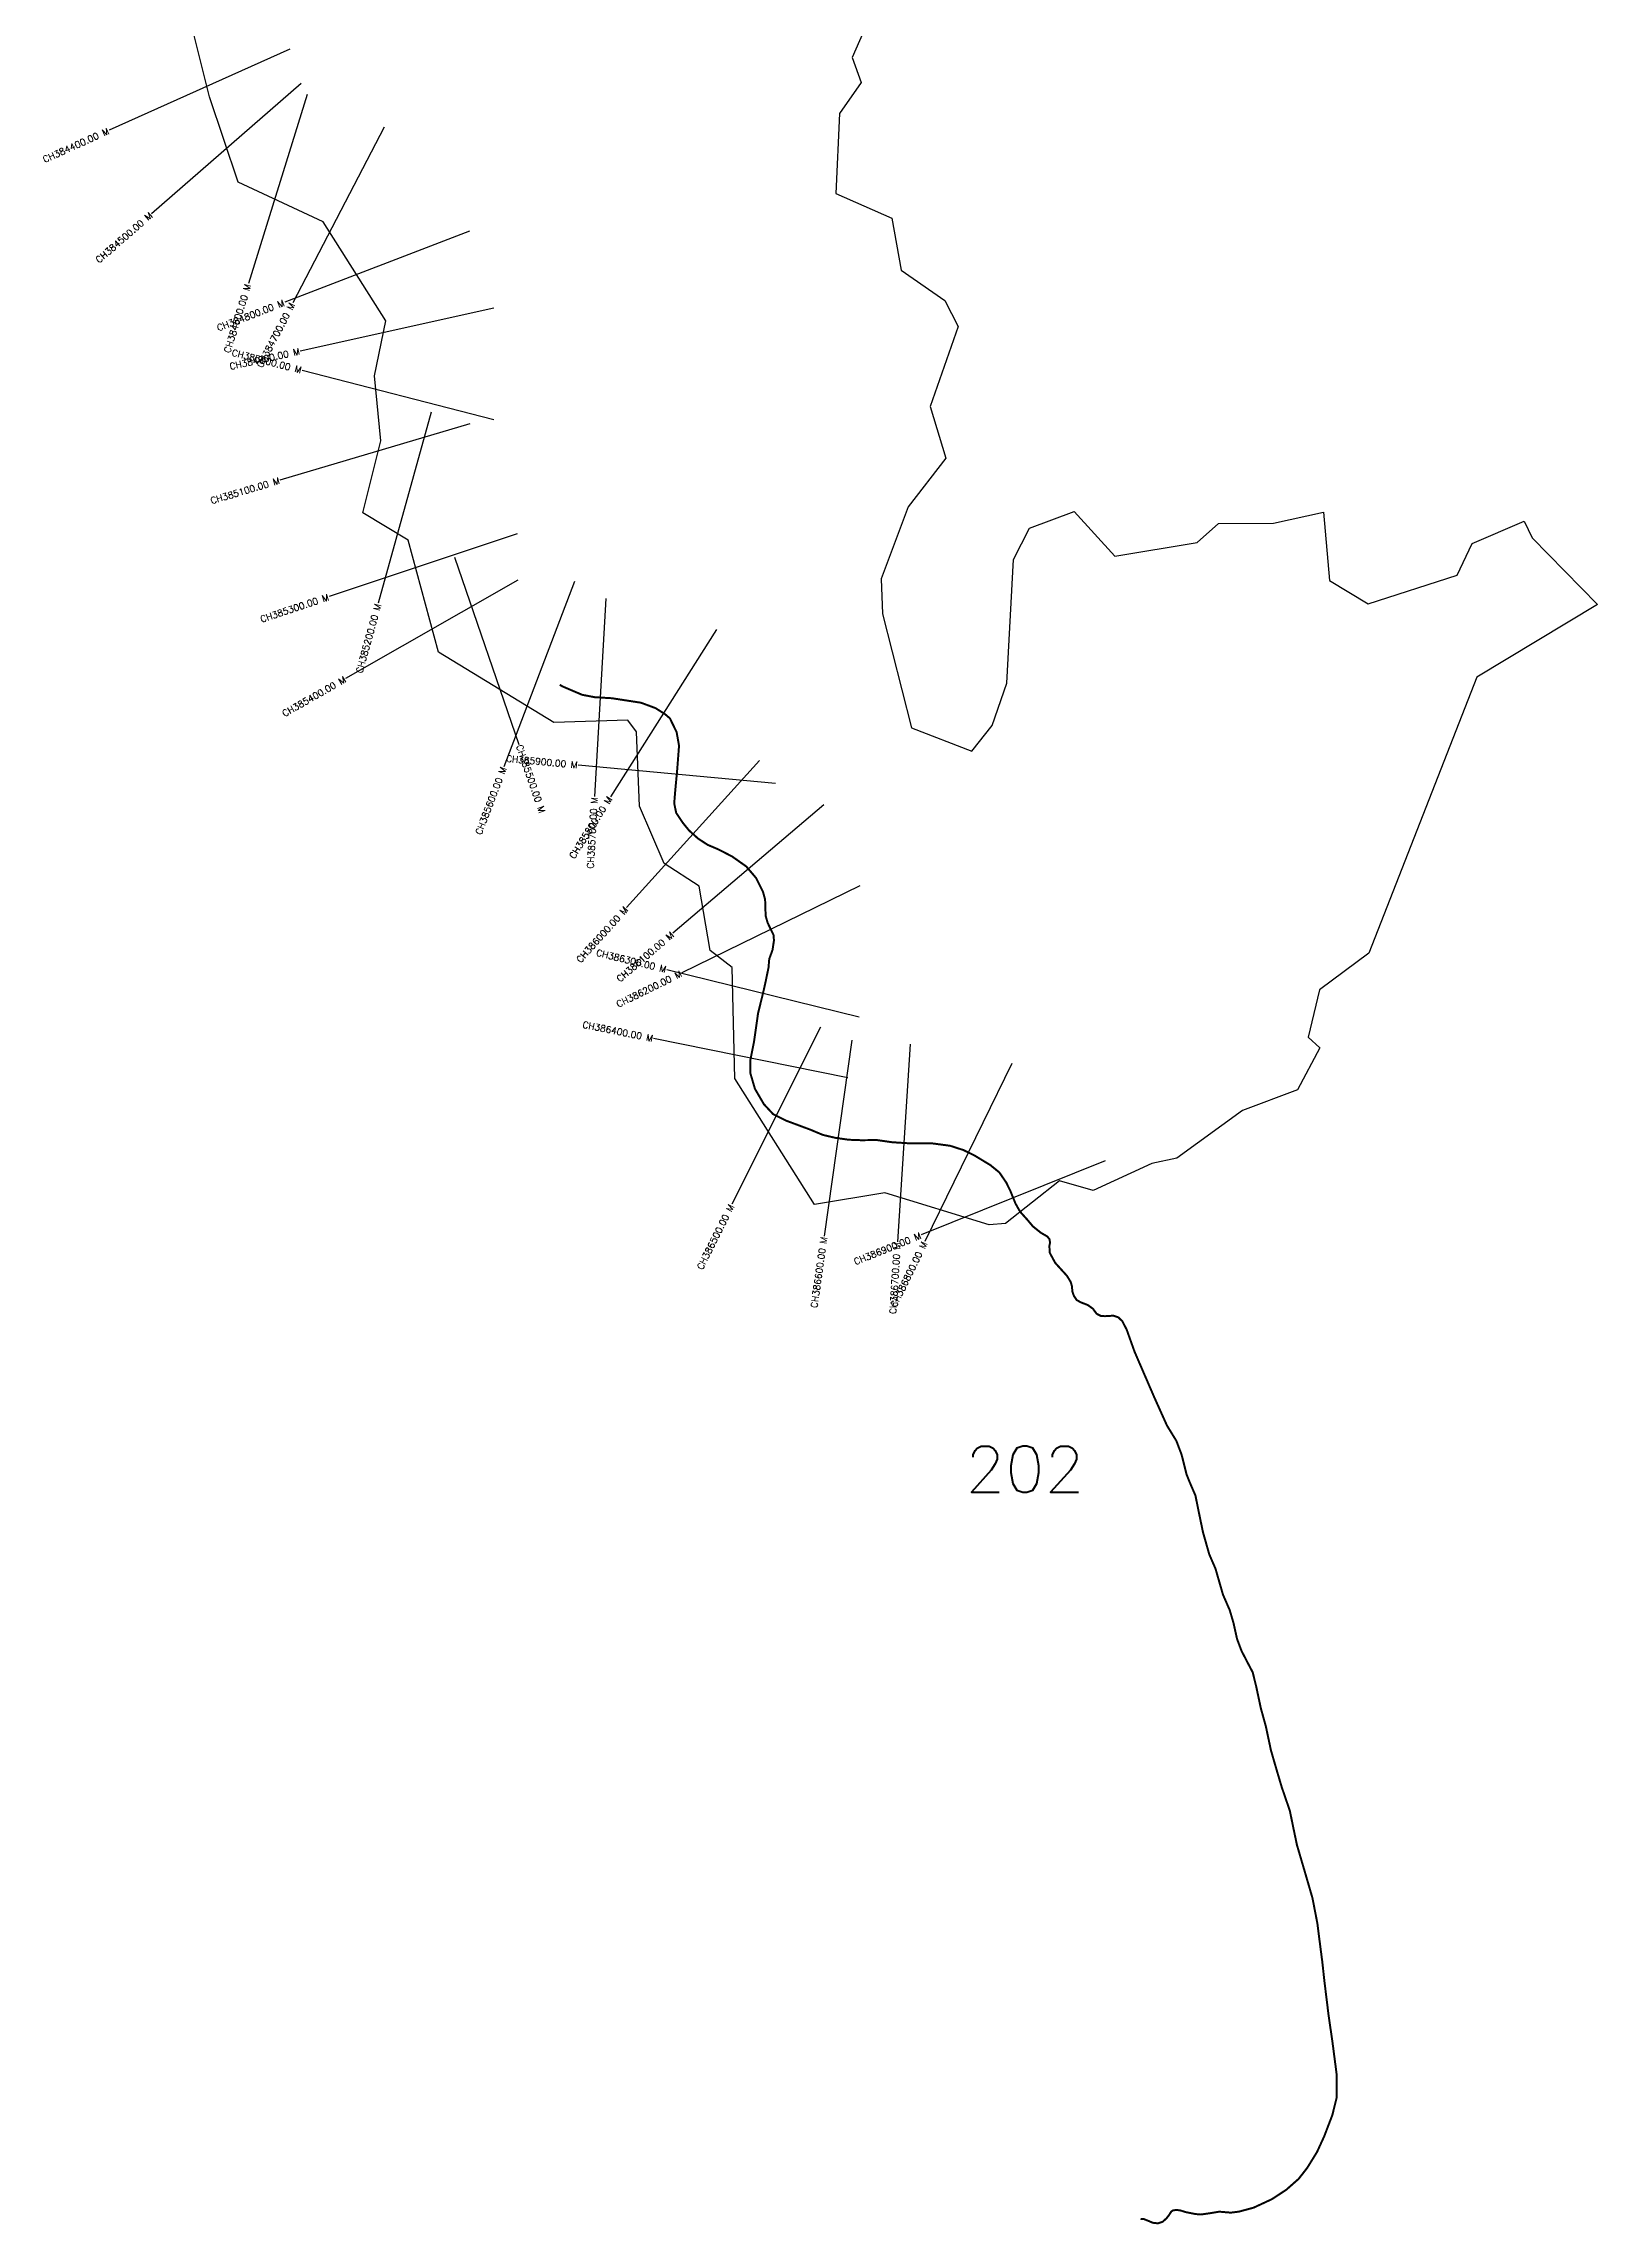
# Model space of a CAD drawing. Header units: metres. Extents: x 299731 to 302559, y 1951766 to 1957161.
# Drawn here: x 300207 to 302559, y 1951766 to 1955068 of the extents above; entities that cross this region are included whole.
import ezdxf
from ezdxf.enums import TextEntityAlignment as Align

# ---------------------------------------------------------------- set-up
doc = ezdxf.new("R2010")
doc.units = ezdxf.units.M
doc.header["$MEASUREMENT"] = 0
for name, color, linetype in [('CS', 134, 'Continuous'), ('CSMark', 6, 'Continuous'), ('NATURALLY PROTECTED', 3, 'Continuous')]:
    doc.layers.add(name, color=color, linetype=linetype)
doc.styles.get("Standard").update_dxf_attribs({"font": 'simplex.shx'})

msp = doc.modelspace()

# ---------------------------------------------------------------- linework, layer by layer
at = {"color": 6, "flags": 128}
msp.add_lwpolyline([(301461.2, 1955114.7), (301431.4, 1955047.1), (301444.9, 1955009.2), (301412.2, 1954962.6), (301406.7, 1954841.2), (301491.2, 1954803.8), (301505.7, 1954724.9), (301571.4, 1954679.4), (301591.7, 1954640), (301549.4, 1954518.7), (301573.3, 1954440.4), (301516.2, 1954366.8), (301475.1, 1954257.9), (301477.2, 1954204.6), (301520.9, 1954032.1), (301612.6, 1953996.7), (301643.3, 1954035.5), (301665.6, 1954099.6), (301675.4, 1954286.8), (301699.7, 1954334.4), (301767.4, 1954359.9), (301829, 1954292.1), (301953.7, 1954312.8), (301986, 1954341.5), (302069.1, 1954342.2), (302145, 1954358.4), (302153.8, 1954255.4), (302212.5, 1954220), (302347.3, 1954263), (302369.7, 1954311.1), (302448.4, 1954345.1), (302460.7, 1954320), (302559.4, 1954218.7), (302377, 1954109), (302213.2, 1953691), (302139, 1953635.3), (302121.5, 1953563.8), (302139.2, 1953547.4), (302105.5, 1953483.7), (302022.1, 1953452.4), (301922.7, 1953380.6), (301885.1, 1953372.5), (301796.2, 1953331.3), (301745, 1953346), (301663.6, 1953281.4), (301638.5, 1953279.4), (301480.5, 1953327.7), (301374.1, 1953310.4), (301253.6, 1953500.8), (301249.4, 1953669.3), (301216.5, 1953695), (301199.7, 1953792.3), (301146.9, 1953826.7), (301109.5, 1953913.5), (301105, 1954025.8), (301091.5, 1954043.8), (300979.6, 1954040.3), (300805.1, 1954146.7), (300758.9, 1954316.2), (300690.3, 1954357.7), (300717.6, 1954466.9), (300708.1, 1954565), (300725.5, 1954648.6), (300630.3, 1954798.2), (300501.8, 1954858.5), (300458.6, 1954987.7), (300387.5, 1955272.8)], dxfattribs=at)
at = {"layer": 'CS'}
for p, q in [((300580.2, 1955059.9), (300306.6, 1954936.9)), ((300597, 1955007.6), (300370.7, 1954810.6)), ((300606.3, 1954991.3), (300517.2, 1954704.8)), ((300722.8, 1954941.8), (300584.3, 1954675.7)), ((300852.2, 1954784.2), (300572.2, 1954676.4)), ((300888.7, 1954667.5), (300595.8, 1954602.7)), ((300889, 1954498.6), (300598.5, 1954573.4)), ((300852.7, 1954492.4), (300565.1, 1954406.9)), ((300793.8, 1954509.9), (300713.9, 1954220.7)), ((300924.1, 1954325.7), (300639.5, 1954230.8)), ((300829.1, 1954290.6), (300926.8, 1954007)), ((300925, 1954255.8), (300664.5, 1954106.9)), ((301010.9, 1954253.6), (300904.2, 1953973.2)), ((301058.5, 1954227.7), (301041.1, 1953928.2)), ((301226, 1954180.9), (301065.2, 1953927.6)), ((301315.2, 1953947.9), (301016.5, 1953975.6)), ((301290.8, 1953982.7), (301089.9, 1953759.9)), ((301388.5, 1953915.5), (301160, 1953721.1)), ((301442.8, 1953793), (301173.4, 1953660.9)), ((301441.9, 1953594.1), (301150.6, 1953665.8)), ((301383.3, 1953579), (301249.2, 1953310.6)), ((301424.8, 1953502.2), (301130.7, 1953561.4)), ((301430.8, 1953559.1), (301388.8, 1953262.1)), ((301518.9, 1953553.1), (301499.8, 1953253.7)), ((301673, 1953523.8), (301541.4, 1953254.2)), ((301814.1, 1953376.4), (301535.9, 1953264.1))]:
    msp.add_line(p, q, dxfattribs=at)
at = {"layer": 'NATURALLY PROTECTED', "const_width": 3, "flags": 128}
msp.add_lwpolyline([(300988.6, 1954097.3), (300992.5, 1954094.9), (301022.5, 1954082.1), (301041.8, 1954078.4), (301067.4, 1954076.9), (301111.6, 1954070.1), (301133.6, 1954061.9), (301147.7, 1954053), (301155.3, 1954046.5), (301159.6, 1954037.8), (301165.5, 1954025.7), (301169.2, 1954005), (301166.5, 1953969.6), (301163.2, 1953934), (301161.9, 1953917.6), (301164.9, 1953903.3), (301174.8, 1953888.4), (301184.4, 1953876.6), (301198, 1953864.4), (301212.5, 1953854.9), (301228.7, 1953848), (301249.5, 1953837.3), (301270.9, 1953822.2), (301285.9, 1953804.6), (301296.2, 1953784), (301299.5, 1953772.1), (301300.3, 1953747.3), (301303.3, 1953736.8), (301312.2, 1953718.5), (301312.9, 1953710.1), (301310.7, 1953695.6), (301305.8, 1953682.2), (301304.6, 1953668.7), (301299.8, 1953645.5), (301296.4, 1953630.5), (301288.8, 1953599.7), (301282.6, 1953556.1), (301277.2, 1953529), (301277.3, 1953508.6), (301284.1, 1953485.4), (301297.7, 1953462.1), (301311.7, 1953447), (301331.9, 1953437), (301367.9, 1953423.6), (301387, 1953415.6), (301406.3, 1953411.1), (301426.1, 1953408.3), (301444.8, 1953407.6), (301469.1, 1953407.8), (301492.3, 1953404.5), (301520.7, 1953402.7), (301553.1, 1953402.7), (301579.5, 1953399.2), (301599.7, 1953392.7), (301616.4, 1953384.5), (301640.5, 1953369.9), (301654.1, 1953358.8), (301664.8, 1953343.1), (301671, 1953330.2), (301678.4, 1953312), (301685.4, 1953299.5), (301696.5, 1953287.1), (301705.1, 1953276.9), (301717, 1953267.4), (301726.7, 1953261.8), (301730, 1953257.7), (301730.8, 1953252.4), (301729.8, 1953247.3), (301730.5, 1953236.9), (301738.7, 1953221.8), (301756.3, 1953202.4), (301762, 1953193.2), (301763.9, 1953186.9), (301764.7, 1953178.3), (301767, 1953171.8), (301771.2, 1953165.5), (301777.6, 1953162), (301787.8, 1953158.1), (301795.7, 1953152.5), (301801.3, 1953144.8), (301807.5, 1953141.6), (301813.9, 1953141.1), (301826.7, 1953141.9), (301834.1, 1953139.4), (301840.2, 1953133.6), (301846.8, 1953120.9), (301858.8, 1953087.3), (301888.5, 1953018.6), (301907.9, 1952975.4), (301922.1, 1952952.3), (301930, 1952931.4), (301937.5, 1952901.5), (301943.5, 1952886.7), (301950.9, 1952869.7), (301955.7, 1952846), (301962.4, 1952813.8), (301971.9, 1952780.4), (301981.3, 1952758.8), (301992.6, 1952719.5), (302002.8, 1952696.1), (302008.5, 1952676.8), (302014, 1952652.1), (302020.7, 1952634.3), (302029.2, 1952617.9), (302037.6, 1952601.9), (302042.9, 1952580.5), (302049.9, 1952547.6), (302057.6, 1952519.7), (302065.2, 1952483.9), (302073.3, 1952455.9), (302081.5, 1952428.2), (302093.9, 1952392), (302098.7, 1952368.5), (302104.6, 1952340.4), (302119.5, 1952289.6), (302128.1, 1952260), (302135.5, 1952221.8), (302138.3, 1952199.6), (302142.9, 1952164.1), (302146.4, 1952132.2), (302152.6, 1952081.6), (302158.2, 1952043.3), (302164.9, 1951991.6), (302164.9, 1951958.4), (302158.2, 1951931.4), (302146, 1951899.5), (302135.2, 1951875.8), (302120.1, 1951851.3), (302107.2, 1951834.8), (302088.5, 1951818.3), (302066.7, 1951804), (302038.9, 1951791.1), (302017, 1951785.2), (302004.3, 1951783.6), (301986.9, 1951785.1), (301975.3, 1951783.1), (301959.1, 1951780.8), (301950.8, 1951781.5), (301936.4, 1951784.4), (301927.6, 1951787.1), (301921.5, 1951787.7), (301916.7, 1951786.9), (301914.4, 1951785.3), (301910.8, 1951779.7), (301907.3, 1951775.2), (301901.2, 1951769.7), (301894, 1951767.4), (301886.2, 1951768.3), (301879.6, 1951771.2), (301872.6, 1951774), (301867.8, 1951774.2)], dxfattribs=at)

# ---------------------------------------------------------------- texts
at = {"insert": (301602.7, 1952944.4), "char_height": 70, "attachment_point": 1}
msp.add_mtext_dynamic_manual_height_columns('202', width=95.172, gutter_width=1, heights=[0], dxfattribs=at)
at = {"layer": 'CSMark'}
for s, rotation, p in [('CH384400.00 M', 24.2065, (300305.7, 1954936.5)), ('CH384500.00 M', 41.0295, (300369.9, 1954810)), ('CH384600.00 M', 72.7284, (300516.9, 1954703.8)), ('CH384800.00 M', 21.0494, (300571.3, 1954676.1)), ('CH384700.00 M', 62.5023, (300583.9, 1954674.8)), ('CH384900.00 M', 12.4767, (300594.9, 1954602.5)), ('CH385000.00 M', 345.5477, (300597.5, 1954573.7)), ('CH385100.00 M', 16.566, (300564.2, 1954406.6)), ('CH385300.00 M', 18.4469, (300638.6, 1954230.4)), ('CH385200.00 M', 74.5623, (300713.7, 1954219.7)), ('CH385400.00 M', 29.759, (300663.7, 1954106.4)), ('CH385600.00 M', 69.1574, (300903.8, 1953972.3)), ('CH385900.00 M', 354.703, (301015.5, 1953975.7)), ('CH385800.00 M', 57.5879, (301064.6, 1953926.8)), ('CH385700.00 M', 86.6786, (301041.1, 1953927.2)), ('CH386000.00 M', 47.9534, (301089.2, 1953759.2)), ('CH386100.00 M', 40.3977, (301159.2, 1953720.4)), ('CH386300.00 M', 346.1727, (301149.6, 1953666.1)), ('CH386200.00 M', 26.1211, (301172.5, 1953660.5)), ('CH386400.00 M', 348.6152, (301129.7, 1953561.6)), ('CH386500.00 M', 63.4494, (301248.7, 1953309.7)), ('CH386600.00 M', 81.9419, (301388.6, 1953261.1)), ('CH386900.00 M', 21.9815, (301535, 1953263.7)), ('CH386700.00 M', 86.3428, (301499.7, 1953252.7)), ('CH386800.00 M', 63.9742, (301541, 1953253.3))]:
    msp.add_text(s, height=10, rotation=rotation, dxfattribs=at).set_placement(p, align=Align.MIDDLE_RIGHT)
msp.add_text('CH385500.00 M', height=10, rotation=289.0146, dxfattribs=at).set_placement((300927.1, 1954006.1), align=Align.MIDDLE_LEFT)

doc.saveas('drawing.dxf')
